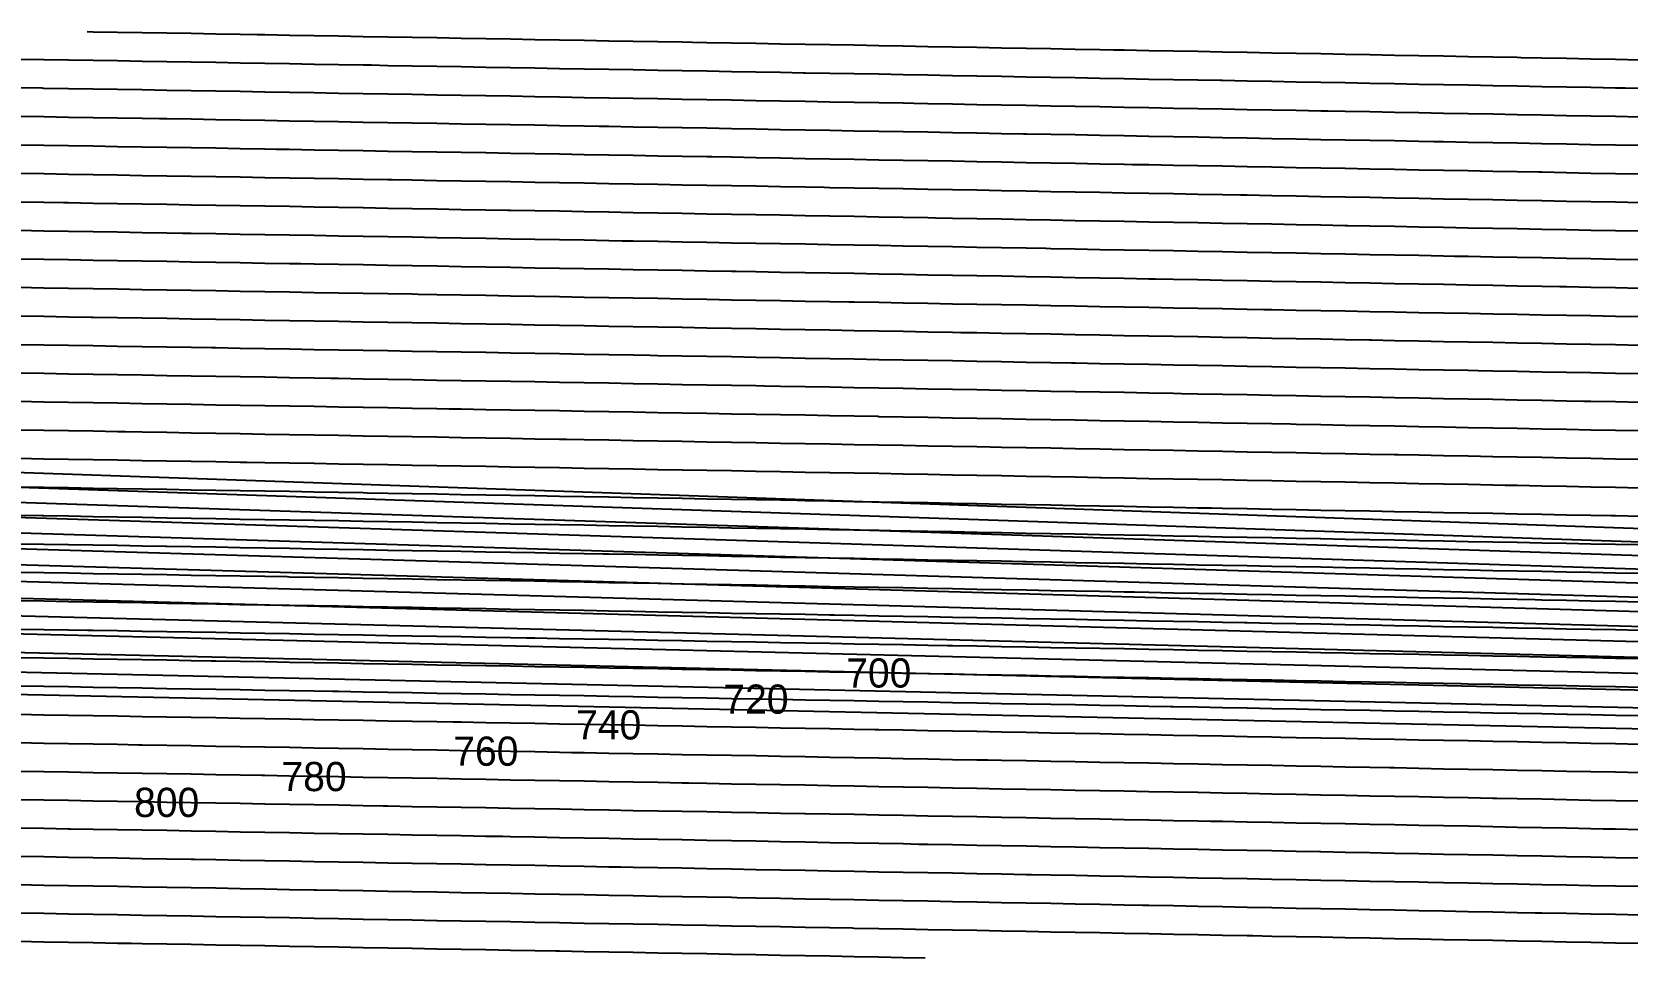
# Model space of a CAD drawing. Header units: metres. Extents: x 3386 to 5486, y 31 to 113.
# Drawn here: x 3944.5 to 4081, y 32.7 to 111.9 of the extents above; entities that cross this region are included whole.
import ezdxf
from ezdxf.enums import TextEntityAlignment as Align

# ---------------------------------------------------------------- set-up
doc = ezdxf.new("R2010")
doc.units = ezdxf.units.M
for name, color, linetype in [('Vs_260', 7, 'Continuous'), ('Vs_280', 7, 'Continuous'), ('Vs_300', 7, 'Continuous'), ('Vs_320', 7, 'Continuous'), ('Vs_340', 7, 'Continuous'), ('Vs_360', 7, 'Continuous'), ('Vs_380', 7, 'Continuous'), ('Vs_400', 7, 'Continuous'), ('Vs_420', 7, 'Continuous'), ('Vs_440', 7, 'Continuous'), ('Vs_460', 7, 'Continuous'), ('Vs_480', 7, 'Continuous'), ('Vs_500', 7, 'Continuous'), ('Vs_520', 7, 'Continuous'), ('Vs_540', 7, 'Continuous'), ('Vs_560', 7, 'Continuous'), ('Vs_580', 7, 'Continuous'), ('Vs_600', 7, 'Continuous'), ('Vs_620', 7, 'Continuous'), ('Vs_640', 7, 'Continuous'), ('Vs_660', 7, 'Continuous'), ('Vs_680', 7, 'Continuous'), ('Vs_700', 7, 'Continuous'), ('Vs_720', 7, 'Continuous'), ('Vs_740', 7, 'Continuous'), ('Vs_760', 7, 'Continuous'), ('Vs_780', 7, 'Continuous'), ('Vs_800', 7, 'Continuous'), ('Vs_820', 7, 'Continuous'), ('Vs_840', 7, 'Continuous'), ('Vs_860', 7, 'Continuous'), ('Vs_880', 7, 'Continuous'), ('Vs_900', 7, 'Continuous'), ('Vs_920', 7, 'Continuous'), ('Vs_940', 7, 'Continuous'), ('Vs_960', 7, 'Continuous')]:
    doc.layers.add(name, color=color, linetype=linetype)

msp = doc.modelspace()

# ---------------------------------------------------------------- linework, layer by layer
at = {"layer": 'Vs_260'}
msp.add_lwpolyline([(4082.06, 109.54), (4079.96, 109.58), (4077.86, 109.62), (4075.76, 109.66), (4073.66, 109.7), (4071.89, 109.74), (4071.56, 109.75), (4069.46, 109.78), (4067.36, 109.82), (4065.26, 109.86), (4063.15, 109.9), (4061.05, 109.94), (4058.95, 109.98), (4056.85, 110.02), (4054.75, 110.06), (4052.65, 110.1), (4050.55, 110.14), (4048.45, 110.18), (4046.35, 110.22), (4044.24, 110.26), (4042.14, 110.3), (4040.04, 110.34), (4037.94, 110.38), (4037.02, 110.39), (4035.84, 110.41), (4033.74, 110.45), (4031.64, 110.49), (4029.54, 110.53), (4027.44, 110.57), (4025.33, 110.61), (4023.23, 110.64), (4021.13, 110.68), (4019.03, 110.72), (4016.93, 110.76), (4014.83, 110.8), (4012.73, 110.83), (4010.63, 110.87), (4008.53, 110.91), (4006.42, 110.95), (4004.32, 110.99), (4002.22, 111.02), (4001, 111.05), (4000.12, 111.06), (3998.02, 111.1), (3995.92, 111.14), (3993.82, 111.17), (3991.72, 111.21), (3989.62, 111.25), (3987.51, 111.28), (3985.41, 111.32), (3983.31, 111.36), (3981.21, 111.39), (3979.11, 111.43), (3977.01, 111.47), (3974.91, 111.51), (3972.81, 111.54), (3970.71, 111.58), (3968.61, 111.61), (3966.5, 111.65), (3964.4, 111.69), (3963.74, 111.7), (3962.3, 111.72), (3960.2, 111.76), (3958.1, 111.8), (3956, 111.83), (3953.9, 111.87), (3951.8, 111.9), (3949.7, 111.94), (3949.19, 111.95)], dxfattribs=at)
at = {"layer": 'Vs_280'}
msp.add_lwpolyline([(4082.06, 107.1), (4080.79, 107.13), (4079.96, 107.14), (4077.86, 107.18), (4075.76, 107.22), (4073.66, 107.26), (4071.56, 107.3), (4069.46, 107.34), (4067.36, 107.38), (4065.26, 107.42), (4063.15, 107.46), (4061.05, 107.5), (4058.95, 107.54), (4056.85, 107.58), (4054.75, 107.62), (4052.65, 107.66), (4050.55, 107.7), (4048.45, 107.74), (4046.35, 107.78), (4046.21, 107.78), (4044.24, 107.82), (4042.14, 107.85), (4040.04, 107.89), (4037.94, 107.93), (4035.84, 107.97), (4033.74, 108.01), (4031.64, 108.05), (4029.54, 108.09), (4027.44, 108.13), (4025.33, 108.16), (4023.23, 108.2), (4021.13, 108.24), (4019.03, 108.28), (4016.93, 108.32), (4014.83, 108.35), (4012.73, 108.39), (4010.63, 108.43), (4010.5, 108.43), (4008.53, 108.47), (4006.42, 108.51), (4004.32, 108.54), (4002.22, 108.58), (4000.12, 108.62), (3998.02, 108.66), (3995.92, 108.69), (3993.82, 108.73), (3991.72, 108.77), (3989.62, 108.8), (3987.51, 108.84), (3985.41, 108.88), (3983.31, 108.91), (3981.21, 108.95), (3979.11, 108.99), (3977.01, 109.03), (3974.91, 109.06), (3973.54, 109.09), (3972.81, 109.1), (3970.71, 109.13), (3968.61, 109.17), (3966.5, 109.21), (3964.4, 109.24), (3962.3, 109.28), (3960.2, 109.32), (3958.1, 109.35), (3956, 109.39), (3953.9, 109.42), (3951.8, 109.46), (3949.7, 109.5), (3947.59, 109.53), (3945.49, 109.57), (3943.39, 109.6)], dxfattribs=at)
at = {"layer": 'Vs_300'}
msp.add_lwpolyline([(4082.06, 104.66), (4079.96, 104.7), (4077.86, 104.74), (4075.76, 104.78), (4073.66, 104.82), (4071.56, 104.86), (4069.46, 104.9), (4067.36, 104.94), (4065.26, 104.98), (4063.15, 105.02), (4061.05, 105.06), (4058.95, 105.1), (4056.85, 105.14), (4055.35, 105.17), (4054.75, 105.18), (4052.65, 105.22), (4050.55, 105.26), (4048.45, 105.29), (4046.35, 105.33), (4044.24, 105.37), (4042.14, 105.41), (4040.04, 105.45), (4037.94, 105.49), (4035.84, 105.53), (4033.74, 105.57), (4031.64, 105.61), (4029.54, 105.64), (4027.44, 105.68), (4025.33, 105.72), (4023.23, 105.76), (4021.13, 105.8), (4019.94, 105.82), (4019.03, 105.84), (4016.93, 105.87), (4014.83, 105.91), (4012.73, 105.95), (4010.63, 105.99), (4008.53, 106.03), (4006.42, 106.06), (4004.32, 106.1), (4002.22, 106.14), (4000.12, 106.18), (3998.02, 106.21), (3995.92, 106.25), (3993.82, 106.29), (3991.72, 106.32), (3989.62, 106.36), (3987.51, 106.4), (3985.41, 106.44), (3983.31, 106.47), (3983.3, 106.47), (3981.21, 106.51), (3979.11, 106.55), (3977.01, 106.58), (3974.91, 106.62), (3972.81, 106.66), (3970.71, 106.69), (3968.61, 106.73), (3966.5, 106.76), (3964.4, 106.8), (3962.3, 106.84), (3960.2, 106.87), (3958.1, 106.91), (3956, 106.94), (3953.9, 106.98), (3951.8, 107.02), (3949.7, 107.05), (3947.59, 107.09), (3945.49, 107.12), (3945.36, 107.13), (3943.39, 107.16)], dxfattribs=at)
at = {"layer": 'Vs_320'}
msp.add_lwpolyline([(4082.06, 102.22), (4079.96, 102.26), (4077.86, 102.3), (4075.76, 102.34), (4073.66, 102.38), (4071.56, 102.42), (4069.46, 102.46), (4067.36, 102.5), (4065.26, 102.54), (4064.41, 102.55), (4063.15, 102.58), (4061.05, 102.62), (4058.95, 102.66), (4056.85, 102.7), (4054.75, 102.73), (4052.65, 102.77), (4050.55, 102.81), (4048.45, 102.85), (4046.35, 102.89), (4044.24, 102.93), (4042.14, 102.97), (4040.04, 103.01), (4037.94, 103.05), (4035.84, 103.09), (4033.74, 103.13), (4031.64, 103.16), (4029.54, 103.2), (4029.32, 103.21), (4027.44, 103.24), (4025.33, 103.28), (4023.23, 103.32), (4021.13, 103.36), (4019.03, 103.39), (4016.93, 103.43), (4014.83, 103.47), (4012.73, 103.51), (4010.63, 103.55), (4008.53, 103.58), (4006.42, 103.62), (4004.32, 103.66), (4002.22, 103.7), (4000.12, 103.73), (3998.02, 103.77), (3995.92, 103.81), (3993.82, 103.85), (3993.01, 103.86), (3991.72, 103.88), (3989.62, 103.92), (3987.51, 103.96), (3985.41, 103.99), (3983.31, 104.03), (3981.21, 104.07), (3979.11, 104.1), (3977.01, 104.14), (3974.91, 104.18), (3972.81, 104.21), (3970.71, 104.25), (3968.61, 104.29), (3966.5, 104.32), (3964.4, 104.36), (3962.3, 104.39), (3960.2, 104.43), (3958.1, 104.47), (3956, 104.5), (3955.38, 104.51), (3953.9, 104.54), (3951.8, 104.57), (3949.7, 104.61), (3947.59, 104.64), (3945.49, 104.68), (3943.39, 104.72)], dxfattribs=at)
at = {"layer": 'Vs_340'}
msp.add_lwpolyline([(4082.06, 99.77), (4079.96, 99.81), (4077.86, 99.85), (4075.76, 99.89), (4073.66, 99.94), (4073.42, 99.94), (4071.56, 99.98), (4069.46, 100.02), (4067.36, 100.06), (4065.26, 100.09), (4063.15, 100.13), (4061.05, 100.17), (4058.95, 100.21), (4056.85, 100.25), (4054.75, 100.29), (4052.65, 100.33), (4050.55, 100.37), (4048.45, 100.41), (4046.35, 100.45), (4044.24, 100.49), (4042.14, 100.53), (4040.04, 100.57), (4038.64, 100.59), (4037.94, 100.61), (4035.84, 100.64), (4033.74, 100.68), (4031.64, 100.72), (4029.54, 100.76), (4027.44, 100.8), (4025.33, 100.84), (4023.23, 100.88), (4021.13, 100.91), (4019.03, 100.95), (4016.93, 100.99), (4014.83, 101.03), (4012.73, 101.07), (4010.63, 101.1), (4008.53, 101.14), (4006.42, 101.18), (4004.32, 101.22), (4002.66, 101.25), (4002.22, 101.25), (4000.12, 101.29), (3998.02, 101.33), (3995.92, 101.37), (3993.82, 101.4), (3991.72, 101.44), (3989.62, 101.48), (3987.51, 101.51), (3985.41, 101.55), (3983.31, 101.59), (3981.21, 101.62), (3979.11, 101.66), (3977.01, 101.7), (3974.91, 101.73), (3972.81, 101.77), (3970.71, 101.81), (3968.61, 101.84), (3966.5, 101.88), (3965.36, 101.9), (3964.4, 101.92), (3962.3, 101.95), (3960.2, 101.99), (3958.1, 102.02), (3956, 102.06), (3953.9, 102.1), (3951.8, 102.13), (3949.7, 102.17), (3947.59, 102.2), (3945.49, 102.24), (3943.39, 102.27)], dxfattribs=at)
at = {"layer": 'Vs_360'}
msp.add_lwpolyline([(4082.06, 97.33), (4079.96, 97.37), (4077.86, 97.41), (4075.76, 97.45), (4073.66, 97.49), (4071.56, 97.53), (4069.46, 97.57), (4067.36, 97.61), (4065.26, 97.65), (4063.15, 97.69), (4061.05, 97.73), (4058.95, 97.77), (4056.85, 97.81), (4054.75, 97.85), (4052.65, 97.89), (4050.55, 97.93), (4048.45, 97.97), (4047.89, 97.98), (4046.35, 98.01), (4044.24, 98.05), (4042.14, 98.09), (4040.04, 98.13), (4037.94, 98.16), (4035.84, 98.2), (4033.74, 98.24), (4031.64, 98.28), (4029.54, 98.32), (4027.44, 98.36), (4025.33, 98.4), (4023.23, 98.43), (4021.13, 98.47), (4019.03, 98.51), (4016.93, 98.55), (4014.83, 98.59), (4012.73, 98.62), (4012.25, 98.63), (4010.63, 98.66), (4008.53, 98.7), (4006.42, 98.74), (4004.32, 98.78), (4002.22, 98.81), (4000.12, 98.85), (3998.02, 98.89), (3995.92, 98.92), (3993.82, 98.96), (3991.72, 99), (3989.62, 99.04), (3987.51, 99.07), (3985.41, 99.11), (3983.31, 99.15), (3981.21, 99.18), (3979.11, 99.22), (3977.01, 99.26), (3975.3, 99.29), (3974.91, 99.29), (3972.81, 99.33), (3970.71, 99.37), (3968.61, 99.4), (3966.5, 99.44), (3964.4, 99.47), (3962.3, 99.51), (3960.2, 99.55), (3958.1, 99.58), (3956, 99.62), (3953.9, 99.65), (3951.8, 99.69), (3949.7, 99.73), (3947.59, 99.76), (3945.49, 99.8), (3943.39, 99.83)], dxfattribs=at)
at = {"layer": 'Vs_380'}
msp.add_lwpolyline([(4082.06, 94.89), (4079.96, 94.93), (4077.86, 94.97), (4075.76, 95.01), (4073.66, 95.05), (4071.56, 95.09), (4069.46, 95.13), (4067.36, 95.17), (4065.26, 95.21), (4063.15, 95.25), (4061.05, 95.29), (4058.95, 95.33), (4057.07, 95.37), (4056.85, 95.37), (4054.75, 95.41), (4052.65, 95.45), (4050.55, 95.49), (4048.45, 95.53), (4046.35, 95.57), (4044.24, 95.61), (4042.14, 95.65), (4040.04, 95.68), (4037.94, 95.72), (4035.84, 95.76), (4033.74, 95.8), (4031.64, 95.84), (4029.54, 95.88), (4027.44, 95.92), (4025.33, 95.96), (4023.23, 95.99), (4021.77, 96.02), (4021.13, 96.03), (4019.03, 96.07), (4016.93, 96.11), (4014.83, 96.15), (4012.73, 96.18), (4010.63, 96.22), (4008.53, 96.26), (4006.42, 96.3), (4004.32, 96.33), (4002.22, 96.37), (4000.12, 96.41), (3998.02, 96.45), (3995.92, 96.48), (3993.82, 96.52), (3991.72, 96.56), (3989.62, 96.6), (3987.51, 96.63), (3985.41, 96.67), (3985.17, 96.67), (3983.31, 96.71), (3981.21, 96.74), (3979.11, 96.78), (3977.01, 96.82), (3974.91, 96.85), (3972.81, 96.89), (3970.71, 96.93), (3968.61, 96.96), (3966.5, 97), (3964.4, 97.03), (3962.3, 97.07), (3960.2, 97.11), (3958.1, 97.14), (3956, 97.18), (3953.9, 97.21), (3951.8, 97.25), (3949.7, 97.28), (3947.59, 97.32), (3947.18, 97.33), (3945.49, 97.36), (3943.39, 97.39)], dxfattribs=at)
at = {"layer": 'Vs_400'}
msp.add_lwpolyline([(4082.06, 92.45), (4079.96, 92.49), (4077.86, 92.53), (4075.76, 92.57), (4073.66, 92.61), (4071.56, 92.65), (4069.46, 92.69), (4067.36, 92.73), (4066.18, 92.75), (4065.26, 92.77), (4063.15, 92.81), (4061.05, 92.85), (4058.95, 92.89), (4056.85, 92.93), (4054.75, 92.97), (4052.65, 93.01), (4050.55, 93.05), (4048.45, 93.09), (4046.35, 93.13), (4044.24, 93.17), (4042.14, 93.21), (4040.04, 93.24), (4037.94, 93.28), (4035.84, 93.32), (4033.74, 93.36), (4031.64, 93.4), (4031.21, 93.41), (4029.54, 93.44), (4027.44, 93.48), (4025.33, 93.51), (4023.23, 93.55), (4021.13, 93.59), (4019.03, 93.63), (4016.93, 93.67), (4014.83, 93.71), (4012.73, 93.74), (4010.63, 93.78), (4008.53, 93.82), (4006.42, 93.86), (4004.32, 93.89), (4002.22, 93.93), (4000.12, 93.97), (3998.02, 94.01), (3995.92, 94.04), (3994.98, 94.06), (3993.82, 94.08), (3991.72, 94.12), (3989.62, 94.16), (3987.51, 94.19), (3985.41, 94.23), (3983.31, 94.27), (3981.21, 94.3), (3979.11, 94.34), (3977.01, 94.38), (3974.91, 94.41), (3972.81, 94.45), (3970.71, 94.48), (3968.61, 94.52), (3966.5, 94.56), (3964.4, 94.59), (3962.3, 94.63), (3960.2, 94.67), (3958.1, 94.7), (3957.36, 94.71), (3956, 94.74), (3953.9, 94.77), (3951.8, 94.81), (3949.7, 94.84), (3947.59, 94.88), (3945.49, 94.91), (3943.39, 94.95)], dxfattribs=at)
at = {"layer": 'Vs_420'}
msp.add_lwpolyline([(4082.06, 90.01), (4079.96, 90.05), (4077.86, 90.09), (4075.76, 90.13), (4075.21, 90.14), (4073.66, 90.17), (4071.56, 90.21), (4069.46, 90.25), (4067.36, 90.29), (4065.26, 90.33), (4063.15, 90.37), (4061.05, 90.41), (4058.95, 90.45), (4056.85, 90.49), (4054.75, 90.53), (4052.65, 90.57), (4050.55, 90.61), (4048.45, 90.65), (4046.35, 90.69), (4044.24, 90.73), (4042.14, 90.76), (4040.58, 90.79), (4040.04, 90.8), (4037.94, 90.84), (4035.84, 90.88), (4033.74, 90.92), (4031.64, 90.96), (4029.54, 91), (4027.44, 91.04), (4025.33, 91.07), (4023.23, 91.11), (4021.13, 91.15), (4019.03, 91.19), (4016.93, 91.23), (4014.83, 91.27), (4012.73, 91.3), (4010.63, 91.34), (4008.53, 91.38), (4006.42, 91.42), (4004.72, 91.45), (4004.32, 91.45), (4002.22, 91.49), (4000.12, 91.53), (3998.02, 91.57), (3995.92, 91.6), (3993.82, 91.64), (3991.72, 91.68), (3989.62, 91.72), (3987.51, 91.75), (3985.41, 91.79), (3983.31, 91.83), (3981.21, 91.86), (3979.11, 91.9), (3977.01, 91.94), (3974.91, 91.97), (3972.81, 92.01), (3970.71, 92.04), (3968.61, 92.08), (3967.47, 92.1), (3966.5, 92.12), (3964.4, 92.15), (3962.3, 92.19), (3960.2, 92.23), (3958.1, 92.26), (3956, 92.3), (3953.9, 92.33), (3951.8, 92.37), (3949.7, 92.4), (3947.59, 92.44), (3945.49, 92.47), (3943.39, 92.51)], dxfattribs=at)
at = {"layer": 'Vs_440'}
msp.add_lwpolyline([(4082.06, 87.57), (4079.96, 87.61), (4077.86, 87.65), (4075.76, 87.69), (4073.66, 87.73), (4071.56, 87.77), (4069.46, 87.81), (4067.36, 87.85), (4065.26, 87.89), (4063.15, 87.93), (4061.05, 87.97), (4058.95, 88.01), (4056.85, 88.05), (4054.75, 88.09), (4052.65, 88.13), (4050.55, 88.17), (4049.87, 88.18), (4048.45, 88.21), (4046.35, 88.25), (4044.24, 88.29), (4042.14, 88.33), (4040.04, 88.36), (4037.94, 88.4), (4035.84, 88.44), (4033.74, 88.48), (4031.64, 88.52), (4029.54, 88.56), (4027.44, 88.6), (4025.33, 88.63), (4023.23, 88.67), (4021.13, 88.71), (4019.03, 88.75), (4016.93, 88.79), (4014.83, 88.83), (4014.37, 88.83), (4012.73, 88.86), (4010.63, 88.9), (4008.53, 88.94), (4006.42, 88.98), (4004.32, 89.01), (4002.22, 89.05), (4000.12, 89.09), (3998.02, 89.13), (3995.92, 89.16), (3993.82, 89.2), (3991.72, 89.24), (3989.62, 89.28), (3987.51, 89.31), (3985.41, 89.35), (3983.31, 89.39), (3981.21, 89.42), (3979.11, 89.46), (3977.52, 89.49), (3977.01, 89.5), (3974.91, 89.53), (3972.81, 89.57), (3970.71, 89.61), (3968.61, 89.64), (3966.5, 89.68), (3964.4, 89.71), (3962.3, 89.75), (3960.2, 89.79), (3958.1, 89.82), (3956, 89.86), (3953.9, 89.89), (3951.8, 89.93), (3949.7, 89.96), (3947.59, 90), (3945.49, 90.03), (3943.39, 90.07)], dxfattribs=at)
at = {"layer": 'Vs_460'}
msp.add_lwpolyline([(4082.06, 85.13), (4079.96, 85.17), (4077.86, 85.21), (4075.76, 85.25), (4073.66, 85.29), (4071.56, 85.33), (4069.46, 85.37), (4067.36, 85.41), (4065.26, 85.45), (4063.15, 85.49), (4061.05, 85.53), (4059.08, 85.57), (4058.95, 85.57), (4056.85, 85.61), (4054.75, 85.65), (4052.65, 85.69), (4050.55, 85.73), (4048.45, 85.77), (4046.35, 85.81), (4044.24, 85.85), (4042.14, 85.89), (4040.04, 85.92), (4037.94, 85.96), (4035.84, 86), (4033.74, 86.04), (4031.64, 86.08), (4029.54, 86.12), (4027.44, 86.16), (4025.33, 86.2), (4023.94, 86.22), (4023.23, 86.23), (4021.13, 86.27), (4019.03, 86.31), (4016.93, 86.35), (4014.83, 86.39), (4012.73, 86.42), (4010.63, 86.46), (4008.53, 86.5), (4006.42, 86.54), (4004.32, 86.58), (4002.22, 86.61), (4000.12, 86.65), (3998.02, 86.69), (3995.92, 86.73), (3993.82, 86.76), (3991.72, 86.8), (3989.62, 86.84), (3987.51, 86.87), (3987.48, 86.87), (3985.41, 86.91), (3983.31, 86.95), (3981.21, 86.98), (3979.11, 87.02), (3977.01, 87.06), (3974.91, 87.09), (3972.81, 87.13), (3970.71, 87.17), (3968.61, 87.2), (3966.5, 87.24), (3964.4, 87.27), (3962.3, 87.31), (3960.2, 87.35), (3958.1, 87.38), (3956, 87.42), (3953.9, 87.45), (3951.8, 87.49), (3949.7, 87.53), (3949.55, 87.53), (3947.59, 87.56), (3945.49, 87.6), (3943.39, 87.63)], dxfattribs=at)
at = {"layer": 'Vs_480'}
msp.add_lwpolyline([(4082.06, 82.69), (4079.96, 82.73), (4077.86, 82.77), (4075.76, 82.81), (4073.66, 82.85), (4071.56, 82.89), (4069.46, 82.93), (4068.22, 82.95), (4067.36, 82.97), (4065.26, 83.01), (4063.15, 83.05), (4061.05, 83.09), (4058.95, 83.13), (4056.85, 83.17), (4054.75, 83.21), (4052.65, 83.25), (4050.55, 83.29), (4048.45, 83.33), (4046.35, 83.37), (4044.24, 83.41), (4042.14, 83.45), (4040.04, 83.49), (4037.94, 83.52), (4035.84, 83.56), (4033.74, 83.6), (4033.43, 83.61), (4031.64, 83.64), (4029.54, 83.68), (4027.44, 83.72), (4025.33, 83.76), (4023.23, 83.8), (4021.13, 83.83), (4019.03, 83.87), (4016.93, 83.91), (4014.83, 83.95), (4012.73, 83.99), (4010.63, 84.02), (4008.53, 84.06), (4006.42, 84.1), (4004.32, 84.14), (4002.22, 84.17), (4000.12, 84.21), (3998.02, 84.25), (3997.36, 84.26), (3995.92, 84.29), (3993.82, 84.32), (3991.72, 84.36), (3989.62, 84.4), (3987.51, 84.44), (3985.41, 84.47), (3983.31, 84.51), (3981.21, 84.55), (3979.11, 84.58), (3977.01, 84.62), (3974.91, 84.66), (3972.81, 84.69), (3970.71, 84.73), (3968.61, 84.76), (3966.5, 84.8), (3964.4, 84.84), (3962.3, 84.87), (3960.2, 84.91), (3959.85, 84.91), (3958.1, 84.94), (3956, 84.98), (3953.9, 85.02), (3951.8, 85.05), (3949.7, 85.09), (3947.59, 85.12), (3945.49, 85.16), (3943.39, 85.19)], dxfattribs=at)
at = {"layer": 'Vs_500'}
msp.add_lwpolyline([(4082.06, 80.25), (4079.96, 80.29), (4077.86, 80.33), (4077.27, 80.34), (4075.76, 80.37), (4073.66, 80.41), (4071.56, 80.45), (4069.46, 80.49), (4067.36, 80.53), (4065.26, 80.57), (4063.15, 80.61), (4061.05, 80.65), (4058.95, 80.69), (4056.85, 80.73), (4054.75, 80.77), (4052.65, 80.81), (4050.55, 80.85), (4048.45, 80.89), (4046.35, 80.93), (4044.24, 80.97), (4042.83, 80.99), (4042.14, 81.01), (4040.04, 81.05), (4037.94, 81.09), (4035.84, 81.12), (4033.74, 81.16), (4031.64, 81.2), (4029.54, 81.24), (4027.44, 81.28), (4025.33, 81.32), (4023.23, 81.36), (4021.13, 81.4), (4019.03, 81.43), (4016.93, 81.47), (4014.83, 81.51), (4012.73, 81.55), (4010.63, 81.59), (4008.53, 81.62), (4007.15, 81.65), (4006.42, 81.66), (4004.32, 81.7), (4002.22, 81.74), (4000.12, 81.77), (3998.02, 81.81), (3995.92, 81.85), (3993.82, 81.89), (3991.72, 81.92), (3989.62, 81.96), (3987.51, 82), (3985.41, 82.03), (3983.31, 82.07), (3981.21, 82.11), (3979.11, 82.14), (3977.01, 82.18), (3974.91, 82.22), (3972.81, 82.25), (3970.71, 82.29), (3970.06, 82.3), (3968.61, 82.33), (3966.5, 82.36), (3964.4, 82.4), (3962.3, 82.43), (3960.2, 82.47), (3958.1, 82.51), (3956, 82.54), (3953.9, 82.58), (3951.8, 82.61), (3949.7, 82.65), (3947.59, 82.68), (3945.49, 82.72), (3943.39, 82.76)], dxfattribs=at)
at = {"layer": 'Vs_520'}
msp.add_lwpolyline([(4082.06, 77.81), (4079.96, 77.85), (4077.86, 77.89), (4075.76, 77.93), (4073.66, 77.97), (4071.56, 78.01), (4069.46, 78.05), (4067.36, 78.09), (4065.26, 78.13), (4063.15, 78.17), (4061.05, 78.21), (4058.95, 78.25), (4056.85, 78.29), (4054.75, 78.33), (4052.65, 78.37), (4052.15, 78.38), (4050.55, 78.41), (4048.45, 78.45), (4046.35, 78.49), (4044.24, 78.53), (4042.14, 78.57), (4040.04, 78.61), (4037.94, 78.65), (4035.84, 78.69), (4033.74, 78.73), (4031.64, 78.76), (4029.54, 78.8), (4027.44, 78.84), (4025.33, 78.88), (4023.23, 78.92), (4021.13, 78.96), (4019.03, 79), (4016.93, 79.03), (4016.85, 79.04), (4014.83, 79.07), (4012.73, 79.11), (4010.63, 79.15), (4008.53, 79.19), (4006.42, 79.22), (4004.32, 79.26), (4002.22, 79.3), (4000.12, 79.34), (3998.02, 79.37), (3995.92, 79.41), (3993.82, 79.45), (3991.72, 79.49), (3989.62, 79.52), (3987.51, 79.56), (3985.41, 79.6), (3983.31, 79.63), (3981.21, 79.67), (3980.18, 79.69), (3979.11, 79.71), (3977.01, 79.74), (3974.91, 79.78), (3972.81, 79.82), (3970.71, 79.85), (3968.61, 79.89), (3966.5, 79.93), (3964.4, 79.96), (3962.3, 80), (3960.2, 80.03), (3958.1, 80.07), (3956, 80.11), (3953.9, 80.14), (3951.8, 80.18), (3949.7, 80.21), (3947.59, 80.25), (3945.49, 80.28), (3943.39, 80.32)], dxfattribs=at)
at = {"layer": 'Vs_540'}
msp.add_lwpolyline([(4082.06, 75.37), (4079.96, 75.41), (4077.86, 75.45), (4075.76, 75.49), (4073.66, 75.53), (4071.56, 75.57), (4069.46, 75.61), (4067.36, 75.65), (4065.26, 75.69), (4063.15, 75.73), (4061.38, 75.77), (4061.05, 75.78), (4058.95, 75.81), (4056.85, 75.85), (4054.75, 75.89), (4052.65, 75.93), (4050.55, 75.97), (4048.45, 76.01), (4046.35, 76.05), (4044.24, 76.09), (4042.14, 76.13), (4040.04, 76.17), (4037.94, 76.21), (4035.84, 76.25), (4033.74, 76.29), (4031.64, 76.33), (4029.54, 76.37), (4027.44, 76.4), (4026.46, 76.42), (4025.33, 76.44), (4023.23, 76.48), (4021.13, 76.52), (4019.03, 76.56), (4016.93, 76.6), (4014.83, 76.63), (4012.73, 76.67), (4010.63, 76.71), (4008.53, 76.75), (4006.42, 76.79), (4004.32, 76.82), (4002.22, 76.86), (4000.12, 76.9), (3998.02, 76.94), (3995.92, 76.97), (3993.82, 77.01), (3991.72, 77.05), (3990.21, 77.08), (3989.62, 77.09), (3987.51, 77.12), (3985.41, 77.16), (3983.31, 77.2), (3981.21, 77.23), (3979.11, 77.27), (3977.01, 77.31), (3974.91, 77.34), (3972.81, 77.38), (3970.71, 77.42), (3968.61, 77.45), (3966.5, 77.49), (3964.4, 77.52), (3962.3, 77.56), (3960.2, 77.6), (3958.1, 77.63), (3956, 77.67), (3953.9, 77.7), (3952.47, 77.73), (3951.8, 77.74), (3949.7, 77.78), (3947.59, 77.81), (3945.49, 77.85), (3943.39, 77.88)], dxfattribs=at)
at = {"layer": 'Vs_560'}
msp.add_lwpolyline([(4082.06, 72.93), (4079.96, 72.97), (4077.86, 73.01), (4075.76, 73.05), (4073.66, 73.1), (4071.56, 73.14), (4070.52, 73.16), (4069.46, 73.18), (4067.36, 73.22), (4065.26, 73.26), (4063.15, 73.3), (4061.05, 73.34), (4058.95, 73.38), (4056.85, 73.42), (4054.75, 73.46), (4052.65, 73.5), (4050.55, 73.54), (4048.45, 73.58), (4046.35, 73.62), (4044.24, 73.65), (4042.14, 73.69), (4040.04, 73.73), (4037.94, 73.77), (4035.97, 73.81), (4035.84, 73.81), (4033.74, 73.85), (4031.64, 73.89), (4029.54, 73.93), (4027.44, 73.97), (4025.33, 74.01), (4023.23, 74.04), (4021.13, 74.08), (4019.03, 74.12), (4016.93, 74.16), (4014.83, 74.2), (4012.73, 74.24), (4010.63, 74.27), (4008.53, 74.31), (4006.42, 74.35), (4004.32, 74.39), (4002.22, 74.42), (4000.13, 74.46), (4000.12, 74.46), (3998.02, 74.5), (3995.92, 74.54), (3993.82, 74.57), (3991.72, 74.61), (3989.62, 74.65), (3987.51, 74.69), (3985.41, 74.72), (3983.31, 74.76), (3981.21, 74.8), (3979.11, 74.83), (3977.01, 74.87), (3974.91, 74.91), (3972.81, 74.94), (3970.71, 74.98), (3968.61, 75.02), (3966.5, 75.05), (3964.4, 75.09), (3962.85, 75.12), (3962.3, 75.12), (3960.2, 75.16), (3958.1, 75.2), (3956, 75.23), (3953.9, 75.27), (3951.8, 75.3), (3949.7, 75.34), (3947.59, 75.38), (3945.49, 75.41), (3943.39, 75.45)], dxfattribs=at)
at = {"layer": 'Vs_580'}
msp.add_lwpolyline([(4082.06, 70.49), (4079.96, 70.54), (4079.58, 70.54), (4077.86, 70.58), (4075.76, 70.62), (4073.66, 70.66), (4071.56, 70.7), (4069.46, 70.74), (4067.36, 70.78), (4065.26, 70.82), (4063.15, 70.86), (4061.05, 70.9), (4058.95, 70.94), (4056.85, 70.98), (4054.75, 71.02), (4052.65, 71.06), (4050.55, 71.1), (4048.45, 71.14), (4046.35, 71.18), (4045.38, 71.2), (4044.24, 71.22), (4042.14, 71.26), (4040.04, 71.3), (4037.94, 71.34), (4035.84, 71.37), (4033.74, 71.41), (4031.64, 71.45), (4029.54, 71.49), (4027.44, 71.53), (4025.33, 71.57), (4023.23, 71.61), (4021.13, 71.65), (4019.03, 71.68), (4016.93, 71.72), (4014.83, 71.76), (4012.73, 71.8), (4010.63, 71.84), (4009.96, 71.85), (4008.53, 71.88), (4006.42, 71.91), (4004.32, 71.95), (4002.22, 71.99), (4000.12, 72.03), (3998.02, 72.06), (3995.92, 72.1), (3993.82, 72.14), (3991.72, 72.18), (3989.62, 72.21), (3987.51, 72.25), (3985.41, 72.29), (3983.31, 72.32), (3981.21, 72.36), (3979.11, 72.4), (3977.01, 72.43), (3974.91, 72.47), (3973.12, 72.5), (3972.81, 72.51), (3970.71, 72.54), (3968.61, 72.58), (3966.5, 72.62), (3964.4, 72.65), (3962.3, 72.69), (3960.2, 72.73), (3958.1, 72.76), (3956, 72.8), (3953.9, 72.83), (3951.8, 72.87), (3949.7, 72.9), (3947.59, 72.94), (3945.49, 72.98), (3943.39, 73.01)], dxfattribs=at)
at = {"layer": 'Vs_600'}
msp.add_lwpolyline([(4082.06, 68.06), (4079.96, 68.1), (4077.86, 68.14), (4075.76, 68.18), (4073.66, 68.22), (4071.56, 68.26), (4069.46, 68.3), (4067.36, 68.34), (4065.26, 68.38), (4063.15, 68.42), (4061.05, 68.46), (4058.95, 68.5), (4056.85, 68.54), (4054.75, 68.58), (4054.71, 68.58), (4052.65, 68.62), (4050.55, 68.66), (4048.45, 68.7), (4046.35, 68.74), (4044.24, 68.78), (4042.14, 68.82), (4040.04, 68.86), (4037.94, 68.9), (4035.84, 68.94), (4033.74, 68.98), (4031.64, 69.02), (4029.54, 69.05), (4027.44, 69.09), (4025.33, 69.13), (4023.23, 69.17), (4021.13, 69.21), (4019.68, 69.24), (4019.03, 69.25), (4016.93, 69.29), (4014.83, 69.32), (4012.73, 69.36), (4010.63, 69.4), (4008.53, 69.44), (4006.42, 69.48), (4004.32, 69.51), (4002.22, 69.55), (4000.12, 69.59), (3998.02, 69.63), (3995.92, 69.67), (3993.82, 69.7), (3991.72, 69.74), (3989.62, 69.78), (3987.51, 69.81), (3985.41, 69.85), (3983.31, 69.89), (3983.28, 69.89), (3981.21, 69.93), (3979.11, 69.96), (3977.01, 70), (3974.91, 70.04), (3972.81, 70.07), (3970.71, 70.11), (3968.61, 70.15), (3966.5, 70.18), (3964.4, 70.22), (3962.3, 70.25), (3960.2, 70.29), (3958.1, 70.33), (3956, 70.36), (3953.9, 70.4), (3951.8, 70.43), (3949.7, 70.47), (3947.59, 70.51), (3945.49, 70.54), (3945.36, 70.54), (3943.39, 70.58)], dxfattribs=at)
at = {"layer": 'Vs_620'}
msp.add_lwpolyline([(4082.06, 65.62), (4079.96, 65.66), (4077.86, 65.7), (4075.76, 65.74), (4073.66, 65.78), (4071.56, 65.82), (4069.46, 65.86), (4067.36, 65.9), (4065.26, 65.94), (4063.94, 65.97), (4063.15, 65.98), (4061.05, 66.03), (4058.95, 66.07), (4056.85, 66.11), (4054.75, 66.15), (4052.65, 66.19), (4050.55, 66.23), (4048.45, 66.26), (4046.35, 66.3), (4044.24, 66.34), (4042.14, 66.38), (4040.04, 66.42), (4037.94, 66.46), (4035.84, 66.5), (4033.74, 66.54), (4031.64, 66.58), (4029.54, 66.62), (4029.29, 66.62), (4027.44, 66.66), (4025.33, 66.7), (4023.23, 66.73), (4021.13, 66.77), (4019.03, 66.81), (4016.93, 66.85), (4014.83, 66.89), (4012.73, 66.93), (4010.63, 66.97), (4008.53, 67), (4006.42, 67.04), (4004.32, 67.08), (4002.22, 67.12), (4000.12, 67.16), (3998.02, 67.19), (3995.92, 67.23), (3993.82, 67.27), (3993.34, 67.28), (3991.72, 67.31), (3989.62, 67.34), (3987.51, 67.38), (3985.41, 67.42), (3983.31, 67.45), (3981.21, 67.49), (3979.11, 67.53), (3977.01, 67.56), (3974.91, 67.6), (3972.81, 67.64), (3970.71, 67.67), (3968.61, 67.71), (3966.5, 67.75), (3964.4, 67.78), (3962.3, 67.82), (3960.2, 67.86), (3958.1, 67.89), (3956, 67.93), (3955.9, 67.93), (3953.9, 67.96), (3951.8, 68), (3949.7, 68.04), (3947.59, 68.07), (3945.49, 68.11), (3943.39, 68.14)], dxfattribs=at)
at = {"layer": 'Vs_640'}
msp.add_lwpolyline([(4082.06, 63.18), (4079.96, 63.22), (4077.86, 63.26), (4075.76, 63.3), (4073.66, 63.35), (4073.08, 63.36), (4071.56, 63.39), (4069.46, 63.43), (4067.36, 63.47), (4065.26, 63.51), (4063.15, 63.55), (4061.05, 63.59), (4058.95, 63.63), (4056.85, 63.67), (4054.75, 63.71), (4052.65, 63.75), (4050.55, 63.79), (4048.45, 63.83), (4046.35, 63.87), (4044.24, 63.91), (4042.14, 63.95), (4040.04, 63.99), (4038.81, 64.01), (4037.94, 64.03), (4035.84, 64.07), (4033.74, 64.1), (4031.64, 64.14), (4029.54, 64.18), (4027.44, 64.22), (4025.33, 64.26), (4023.23, 64.3), (4021.13, 64.34), (4019.03, 64.38), (4016.93, 64.42), (4014.83, 64.45), (4012.73, 64.49), (4010.63, 64.53), (4008.53, 64.57), (4006.42, 64.61), (4004.32, 64.64), (4003.28, 64.66), (4002.22, 64.68), (4000.12, 64.72), (3998.02, 64.76), (3995.92, 64.8), (3993.82, 64.83), (3991.72, 64.87), (3989.62, 64.91), (3987.51, 64.95), (3985.41, 64.98), (3983.31, 65.02), (3981.21, 65.06), (3979.11, 65.09), (3977.01, 65.13), (3974.91, 65.17), (3972.81, 65.2), (3970.71, 65.24), (3968.61, 65.28), (3966.5, 65.31), (3966.31, 65.32), (3964.4, 65.35), (3962.3, 65.39), (3960.2, 65.42), (3958.1, 65.46), (3956, 65.49), (3953.9, 65.53), (3951.8, 65.57), (3949.7, 65.6), (3947.59, 65.64), (3945.49, 65.67), (3943.39, 65.71)], dxfattribs=at)
at = {"layer": 'Vs_660'}
msp.add_lwpolyline([(4082.06, 60.74), (4079.96, 60.79), (4077.86, 60.83), (4075.76, 60.87), (4073.66, 60.91), (4071.56, 60.95), (4069.46, 60.99), (4067.36, 61.03), (4065.26, 61.07), (4063.15, 61.11), (4061.05, 61.15), (4058.95, 61.19), (4056.85, 61.23), (4054.75, 61.27), (4052.65, 61.31), (4050.55, 61.35), (4048.45, 61.39), (4048.22, 61.4), (4046.35, 61.43), (4044.24, 61.47), (4042.14, 61.51), (4040.04, 61.55), (4037.94, 61.59), (4035.84, 61.63), (4033.74, 61.67), (4031.64, 61.71), (4029.54, 61.75), (4027.44, 61.79), (4025.33, 61.83), (4023.23, 61.86), (4021.13, 61.9), (4019.03, 61.94), (4016.93, 61.98), (4014.83, 62.02), (4013.11, 62.05), (4012.73, 62.06), (4010.63, 62.1), (4008.53, 62.13), (4006.42, 62.17), (4004.32, 62.21), (4002.22, 62.25), (4000.12, 62.29), (3998.02, 62.32), (3995.92, 62.36), (3993.82, 62.4), (3991.72, 62.44), (3989.62, 62.47), (3987.51, 62.51), (3985.41, 62.55), (3983.31, 62.59), (3981.21, 62.62), (3979.11, 62.66), (3977.01, 62.7), (3976.61, 62.7), (3974.91, 62.73), (3972.81, 62.77), (3970.71, 62.81), (3968.61, 62.84), (3966.5, 62.88), (3964.4, 62.92), (3962.3, 62.95), (3960.2, 62.99), (3958.1, 63.02), (3956, 63.06), (3953.9, 63.1), (3951.8, 63.13), (3949.7, 63.17), (3947.59, 63.2), (3945.49, 63.24), (3943.39, 63.28)], dxfattribs=at)
at = {"layer": 'Vs_680'}
msp.add_lwpolyline([(4082.06, 58.31), (4079.96, 58.35), (4077.86, 58.39), (4075.76, 58.43), (4073.66, 58.47), (4071.56, 58.51), (4069.46, 58.55), (4067.36, 58.59), (4065.26, 58.64), (4063.15, 58.68), (4061.05, 58.72), (4058.95, 58.76), (4057.54, 58.78), (4056.85, 58.8), (4054.75, 58.84), (4052.65, 58.88), (4050.55, 58.92), (4048.45, 58.96), (4046.35, 59), (4044.24, 59.04), (4042.14, 59.08), (4040.04, 59.12), (4037.94, 59.16), (4035.84, 59.19), (4033.74, 59.23), (4031.64, 59.27), (4029.54, 59.31), (4027.44, 59.35), (4025.33, 59.39), (4023.23, 59.43), (4022.82, 59.44), (4021.13, 59.47), (4019.03, 59.51), (4016.93, 59.55), (4014.83, 59.58), (4012.73, 59.62), (4010.63, 59.66), (4008.53, 59.7), (4006.42, 59.74), (4004.32, 59.78), (4002.22, 59.81), (4000.12, 59.85), (3998.02, 59.89), (3995.92, 59.93), (3993.82, 59.96), (3991.72, 60), (3989.62, 60.04), (3987.51, 60.08), (3986.78, 60.09), (3985.41, 60.11), (3983.31, 60.15), (3981.21, 60.19), (3979.11, 60.23), (3977.01, 60.26), (3974.91, 60.3), (3972.81, 60.34), (3970.71, 60.37), (3968.61, 60.41), (3966.5, 60.45), (3964.4, 60.48), (3962.3, 60.52), (3960.2, 60.56), (3958.1, 60.59), (3956, 60.63), (3953.9, 60.66), (3951.8, 60.7), (3949.7, 60.74), (3949.25, 60.74), (3947.59, 60.77), (3945.49, 60.81), (3943.39, 60.84)], dxfattribs=at)
at = {"layer": 'Vs_700'}
for points in [[(3386.6, 93.52), (4884.3, 41.73)], [(4082.06, 55.87), (4079.96, 55.91), (4077.86, 55.95), (4075.76, 56), (4073.66, 56.04), (4071.56, 56.08), (4069.46, 56.12), (4067.36, 56.16), (4066.75, 56.17), (4065.26, 56.2), (4063.15, 56.24), (4061.05, 56.28), (4058.95, 56.32), (4056.85, 56.36), (4054.75, 56.4), (4052.65, 56.44), (4050.55, 56.48), (4048.45, 56.52), (4046.35, 56.56), (4044.24, 56.6), (4042.14, 56.64), (4040.04, 56.68), (4037.94, 56.72), (4035.84, 56.76), (4033.74, 56.8), (4032.43, 56.82), (4031.64, 56.84), (4029.54, 56.88), (4027.44, 56.92), (4025.33, 56.96), (4023.23, 57), (4021.13, 57.03), (4019.03, 57.07), (4016.93, 57.11), (4014.83, 57.15), (4012.73, 57.19), (4010.63, 57.23), (4008.53, 57.27), (4006.42, 57.3), (4004.32, 57.34), (4002.22, 57.38), (4000.12, 57.42), (3998.02, 57.46), (3996.84, 57.48), (3995.92, 57.49), (3993.82, 57.53), (3991.72, 57.57), (3989.62, 57.61), (3987.51, 57.64), (3985.41, 57.68), (3983.31, 57.72), (3981.21, 57.76), (3979.11, 57.79), (3977.01, 57.83), (3974.91, 57.87), (3972.81, 57.9), (3970.71, 57.94), (3968.61, 57.98), (3966.5, 58.01), (3964.4, 58.05), (3962.3, 58.09), (3960.2, 58.12), (3959.8, 58.13), (3958.1, 58.16), (3956, 58.2), (3953.9, 58.23), (3951.8, 58.27), (3949.7, 58.3), (3947.59, 58.34), (3945.49, 58.38), (3943.39, 58.41)]]:
    msp.add_lwpolyline(points, dxfattribs=at)
at = {"layer": 'Vs_720'}
for points in [[(3386.6, 91.76), (4891.05, 41.06)], [(4082.06, 53.44), (4079.96, 53.48), (4077.86, 53.52), (4075.88, 53.56), (4075.76, 53.56), (4073.66, 53.6), (4071.56, 53.64), (4069.46, 53.68), (4067.36, 53.72), (4065.26, 53.76), (4063.15, 53.81), (4061.05, 53.85), (4058.95, 53.89), (4056.85, 53.93), (4054.75, 53.97), (4052.65, 54.01), (4050.55, 54.05), (4048.45, 54.09), (4046.35, 54.13), (4044.24, 54.17), (4042.14, 54.21), (4041.93, 54.21), (4040.04, 54.25), (4037.94, 54.29), (4035.84, 54.33), (4033.74, 54.37), (4031.64, 54.4), (4029.54, 54.44), (4027.44, 54.48), (4025.33, 54.52), (4023.23, 54.56), (4021.13, 54.6), (4019.03, 54.64), (4016.93, 54.68), (4014.83, 54.72), (4012.73, 54.76), (4010.63, 54.79), (4008.53, 54.83), (4006.77, 54.86), (4006.42, 54.87), (4004.32, 54.91), (4002.22, 54.95), (4000.12, 54.99), (3998.02, 55.02), (3995.92, 55.06), (3993.82, 55.1), (3991.72, 55.14), (3989.62, 55.17), (3987.51, 55.21), (3985.41, 55.25), (3983.31, 55.29), (3981.21, 55.32), (3979.11, 55.36), (3977.01, 55.4), (3974.91, 55.44), (3972.81, 55.47), (3970.71, 55.51), (3970.22, 55.52), (3968.61, 55.55), (3966.5, 55.58), (3964.4, 55.62), (3962.3, 55.66), (3960.2, 55.69), (3958.1, 55.73), (3956, 55.76), (3953.9, 55.8), (3951.8, 55.84), (3949.7, 55.87), (3947.59, 55.91), (3945.49, 55.94), (3943.39, 55.98)]]:
    msp.add_lwpolyline(points, dxfattribs=at)
at = {"layer": 'Vs_740'}
for points in [[(3386.6, 89.98), (4897.83, 40.41)], [(4082.06, 51), (4079.96, 51.04), (4077.86, 51.08), (4075.76, 51.12), (4073.66, 51.17), (4071.56, 51.21), (4069.46, 51.25), (4067.36, 51.29), (4065.26, 51.33), (4063.15, 51.37), (4061.05, 51.41), (4058.95, 51.45), (4056.85, 51.49), (4054.75, 51.53), (4052.65, 51.57), (4051.32, 51.6), (4050.55, 51.61), (4048.45, 51.65), (4046.35, 51.69), (4044.24, 51.73), (4042.14, 51.77), (4040.04, 51.81), (4037.94, 51.85), (4035.84, 51.89), (4033.74, 51.93), (4031.64, 51.97), (4029.54, 52.01), (4027.44, 52.05), (4025.33, 52.09), (4023.23, 52.13), (4021.13, 52.17), (4019.03, 52.21), (4016.93, 52.24), (4016.58, 52.25), (4014.83, 52.28), (4012.73, 52.32), (4010.63, 52.36), (4008.53, 52.4), (4006.42, 52.44), (4004.32, 52.48), (4002.22, 52.51), (4000.12, 52.55), (3998.02, 52.59), (3995.92, 52.63), (3993.82, 52.67), (3991.72, 52.7), (3989.62, 52.74), (3987.51, 52.78), (3985.41, 52.82), (3983.31, 52.85), (3981.21, 52.89), (3980.5, 52.9), (3979.11, 52.93), (3977.01, 52.97), (3974.91, 53), (3972.81, 53.04), (3970.71, 53.08), (3968.61, 53.11), (3966.5, 53.15), (3964.4, 53.19), (3962.3, 53.22), (3960.2, 53.26), (3958.1, 53.3), (3956, 53.33), (3953.9, 53.37), (3951.8, 53.41), (3949.7, 53.44), (3947.59, 53.48), (3945.49, 53.51), (3943.39, 53.55)]]:
    msp.add_lwpolyline(points, dxfattribs=at)
at = {"layer": 'Vs_760'}
for points in [[(3386.6, 88.18), (4904.66, 39.78)], [(4082.06, 48.57), (4079.96, 48.61), (4077.86, 48.65), (4075.76, 48.69), (4073.66, 48.73), (4071.56, 48.77), (4069.46, 48.81), (4067.36, 48.85), (4065.26, 48.89), (4063.15, 48.94), (4061.05, 48.98), (4060.62, 48.98), (4058.95, 49.02), (4056.85, 49.06), (4054.75, 49.1), (4052.65, 49.14), (4050.55, 49.18), (4048.45, 49.22), (4046.35, 49.26), (4044.24, 49.3), (4042.14, 49.34), (4040.04, 49.38), (4037.94, 49.42), (4035.84, 49.46), (4033.74, 49.5), (4031.64, 49.54), (4029.54, 49.58), (4027.44, 49.62), (4026.27, 49.64), (4025.33, 49.66), (4023.23, 49.69), (4021.13, 49.73), (4019.03, 49.77), (4016.93, 49.81), (4014.83, 49.85), (4012.73, 49.89), (4010.63, 49.93), (4008.53, 49.97), (4006.42, 50.01), (4004.32, 50.04), (4002.22, 50.08), (4000.12, 50.12), (3998.02, 50.16), (3995.92, 50.2), (3993.82, 50.23), (3991.72, 50.27), (3990.65, 50.29), (3989.62, 50.31), (3987.51, 50.35), (3985.41, 50.39), (3983.31, 50.42), (3981.21, 50.46), (3979.11, 50.5), (3977.01, 50.54), (3974.91, 50.57), (3972.81, 50.61), (3970.71, 50.65), (3968.61, 50.68), (3966.5, 50.72), (3964.4, 50.76), (3962.3, 50.79), (3960.2, 50.83), (3958.1, 50.87), (3956, 50.9), (3953.9, 50.94), (3953.6, 50.94), (3951.8, 50.98), (3949.7, 51.01), (3947.59, 51.05), (3945.49, 51.08), (3943.39, 51.12)]]:
    msp.add_lwpolyline(points, dxfattribs=at)
at = {"layer": 'Vs_780'}
for points in [[(3386.6, 86.31), (4911.55, 39.17)], [(4082.06, 46.13), (4079.96, 46.17), (4077.86, 46.21), (4075.76, 46.26), (4073.66, 46.3), (4071.56, 46.34), (4069.81, 46.37), (4069.46, 46.38), (4067.36, 46.42), (4065.26, 46.46), (4063.15, 46.5), (4061.05, 46.54), (4058.95, 46.58), (4056.85, 46.62), (4054.75, 46.66), (4052.65, 46.7), (4050.55, 46.75), (4048.45, 46.79), (4046.35, 46.83), (4044.24, 46.87), (4042.14, 46.91), (4040.04, 46.95), (4037.94, 46.99), (4035.85, 47.03), (4035.84, 47.03), (4033.74, 47.06), (4031.64, 47.1), (4029.54, 47.14), (4027.44, 47.18), (4025.33, 47.22), (4023.23, 47.26), (4021.13, 47.3), (4019.03, 47.34), (4016.93, 47.38), (4014.83, 47.42), (4012.73, 47.46), (4010.63, 47.5), (4008.53, 47.53), (4006.42, 47.57), (4004.32, 47.61), (4002.22, 47.65), (4000.67, 47.68), (4000.12, 47.69), (3998.02, 47.73), (3995.92, 47.76), (3993.82, 47.8), (3991.72, 47.84), (3989.62, 47.88), (3987.51, 47.92), (3985.41, 47.95), (3983.31, 47.99), (3981.21, 48.03), (3979.11, 48.07), (3977.01, 48.1), (3974.91, 48.14), (3972.81, 48.18), (3970.71, 48.22), (3968.61, 48.25), (3966.5, 48.29), (3964.4, 48.33), (3964.13, 48.33), (3962.3, 48.36), (3960.2, 48.4), (3958.1, 48.44), (3956, 48.47), (3953.9, 48.51), (3951.8, 48.55), (3949.7, 48.58), (3947.59, 48.62), (3945.49, 48.65), (3943.39, 48.69)]]:
    msp.add_lwpolyline(points, dxfattribs=at)
at = {"layer": 'Vs_800'}
for points in [[(3386.6, 84.42), (4918.53, 38.57)], [(4082.06, 43.7), (4079.96, 43.74), (4078.9, 43.76), (4077.86, 43.78), (4075.76, 43.82), (4073.66, 43.86), (4071.56, 43.9), (4069.46, 43.94), (4067.36, 43.99), (4065.26, 44.03), (4063.15, 44.07), (4061.05, 44.11), (4058.95, 44.15), (4056.85, 44.19), (4054.75, 44.23), (4052.65, 44.27), (4050.55, 44.31), (4048.45, 44.35), (4046.35, 44.39), (4045.32, 44.41), (4044.24, 44.43), (4042.14, 44.47), (4040.04, 44.51), (4037.94, 44.55), (4035.84, 44.59), (4033.74, 44.63), (4031.64, 44.67), (4029.54, 44.71), (4027.44, 44.75), (4025.33, 44.79), (4023.23, 44.83), (4021.13, 44.87), (4019.03, 44.91), (4016.93, 44.95), (4014.83, 44.99), (4012.73, 45.03), (4010.63, 45.06), (4010.57, 45.07), (4008.53, 45.1), (4006.42, 45.14), (4004.32, 45.18), (4002.22, 45.22), (4000.12, 45.26), (3998.02, 45.3), (3995.92, 45.33), (3993.82, 45.37), (3991.72, 45.41), (3989.62, 45.45), (3987.51, 45.49), (3985.41, 45.52), (3983.31, 45.56), (3981.21, 45.6), (3979.11, 45.64), (3977.01, 45.67), (3974.91, 45.71), (3974.51, 45.72), (3972.81, 45.75), (3970.71, 45.79), (3968.61, 45.82), (3966.5, 45.86), (3964.4, 45.9), (3962.3, 45.93), (3960.2, 45.97), (3958.1, 46.01), (3956, 46.04), (3953.9, 46.08), (3951.8, 46.12), (3949.7, 46.15), (3947.59, 46.19), (3945.49, 46.23), (3943.39, 46.26)]]:
    msp.add_lwpolyline(points, dxfattribs=at)
at = {"layer": 'Vs_820'}
for points in [[(3386.6, 82.46), (4925.61, 37.98)], [(4082.06, 41.26), (4079.96, 41.3), (4077.86, 41.35), (4075.76, 41.39), (4073.66, 41.43), (4071.56, 41.47), (4069.46, 41.51), (4067.36, 41.55), (4065.26, 41.59), (4063.15, 41.63), (4061.05, 41.68), (4058.95, 41.72), (4056.85, 41.76), (4054.75, 41.8), (4054.68, 41.8), (4052.65, 41.84), (4050.55, 41.88), (4048.45, 41.92), (4046.35, 41.96), (4044.24, 42), (4042.14, 42.04), (4040.04, 42.08), (4037.94, 42.12), (4035.84, 42.16), (4033.74, 42.2), (4031.64, 42.24), (4029.54, 42.28), (4027.44, 42.32), (4025.33, 42.36), (4023.23, 42.4), (4021.13, 42.44), (4020.34, 42.45), (4019.03, 42.48), (4016.93, 42.52), (4014.83, 42.55), (4012.73, 42.59), (4010.63, 42.63), (4008.53, 42.67), (4006.42, 42.71), (4004.32, 42.75), (4002.22, 42.79), (4000.12, 42.83), (3998.02, 42.86), (3995.92, 42.9), (3993.82, 42.94), (3991.72, 42.98), (3989.62, 43.02), (3987.51, 43.06), (3985.41, 43.09), (3984.75, 43.11), (3983.31, 43.13), (3981.21, 43.17), (3979.11, 43.21), (3977.01, 43.24), (3974.91, 43.28), (3972.81, 43.32), (3970.71, 43.36), (3968.61, 43.39), (3966.5, 43.43), (3964.4, 43.47), (3962.3, 43.5), (3960.2, 43.54), (3958.1, 43.58), (3956, 43.62), (3953.9, 43.65), (3951.8, 43.69), (3949.7, 43.73), (3947.75, 43.76), (3947.59, 43.76), (3945.49, 43.8), (3943.39, 43.83)]]:
    msp.add_lwpolyline(points, dxfattribs=at)
at = {"layer": 'Vs_840'}
for points in [[(3386.6, 80.45), (4932.83, 37.41)], [(4082.06, 38.83), (4079.96, 38.87), (4077.86, 38.91), (4075.76, 38.95), (4073.66, 38.99), (4071.56, 39.04), (4069.46, 39.08), (4067.36, 39.12), (4065.26, 39.16), (4063.93, 39.19), (4063.15, 39.2), (4061.05, 39.24), (4058.95, 39.28), (4056.85, 39.32), (4054.75, 39.36), (4052.65, 39.41), (4050.55, 39.45), (4048.45, 39.49), (4046.35, 39.53), (4044.24, 39.57), (4042.14, 39.61), (4040.04, 39.65), (4037.94, 39.69), (4035.84, 39.73), (4033.74, 39.77), (4031.64, 39.81), (4029.99, 39.84), (4029.54, 39.85), (4027.44, 39.89), (4025.33, 39.93), (4023.23, 39.97), (4021.13, 40.01), (4019.03, 40.05), (4016.93, 40.08), (4014.83, 40.12), (4012.73, 40.16), (4010.63, 40.2), (4008.53, 40.24), (4006.42, 40.28), (4004.32, 40.32), (4002.22, 40.36), (4000.12, 40.4), (3998.02, 40.43), (3995.92, 40.47), (3994.85, 40.49), (3993.82, 40.51), (3991.72, 40.55), (3989.62, 40.59), (3987.51, 40.63), (3985.41, 40.66), (3983.31, 40.7), (3981.21, 40.74), (3979.11, 40.78), (3977.01, 40.82), (3974.91, 40.85), (3972.81, 40.89), (3970.71, 40.93), (3968.61, 40.96), (3966.5, 41), (3964.4, 41.04), (3962.3, 41.08), (3960.2, 41.11), (3958.37, 41.15), (3958.1, 41.15), (3956, 41.19), (3953.9, 41.22), (3951.8, 41.26), (3949.7, 41.3), (3947.59, 41.33), (3945.49, 41.37), (3943.39, 41.41)]]:
    msp.add_lwpolyline(points, dxfattribs=at)
at = {"layer": 'Vs_860'}
for points in [[(3386.6, 78.39), (4940.26, 36.85)], [(4082.06, 36.39), (4079.96, 36.44), (4077.86, 36.48), (4075.76, 36.52), (4073.66, 36.56), (4073.08, 36.57), (4071.56, 36.6), (4069.46, 36.64), (4067.36, 36.69), (4065.26, 36.73), (4063.15, 36.77), (4061.05, 36.81), (4058.95, 36.85), (4056.85, 36.89), (4054.75, 36.93), (4052.65, 36.97), (4050.55, 37.01), (4048.45, 37.05), (4046.35, 37.09), (4044.24, 37.14), (4042.14, 37.18), (4040.04, 37.22), (4039.52, 37.23), (4037.94, 37.26), (4035.84, 37.3), (4033.74, 37.34), (4031.64, 37.38), (4029.54, 37.42), (4027.44, 37.46), (4025.33, 37.5), (4023.23, 37.54), (4021.13, 37.58), (4019.03, 37.61), (4016.93, 37.65), (4014.83, 37.69), (4012.73, 37.73), (4010.63, 37.77), (4008.53, 37.81), (4006.42, 37.85), (4004.81, 37.88), (4004.32, 37.89), (4002.22, 37.93), (4000.12, 37.97), (3998.02, 38), (3995.92, 38.04), (3993.82, 38.08), (3991.72, 38.12), (3989.62, 38.16), (3987.51, 38.2), (3985.41, 38.23), (3983.31, 38.27), (3981.21, 38.31), (3979.11, 38.35), (3977.01, 38.39), (3974.91, 38.42), (3972.81, 38.46), (3970.71, 38.5), (3968.83, 38.53), (3968.61, 38.54), (3966.5, 38.57), (3964.4, 38.61), (3962.3, 38.65), (3960.2, 38.69), (3958.1, 38.72), (3956, 38.76), (3953.9, 38.8), (3951.8, 38.83), (3949.7, 38.87), (3947.59, 38.91), (3945.49, 38.94), (3943.39, 38.98)]]:
    msp.add_lwpolyline(points, dxfattribs=at)
at = {"layer": 'Vs_880'}
for points in [[(3386.6, 76.24), (4947.95, 36.3)], [(4082.06, 33.96), (4079.96, 34), (4077.86, 34.05), (4075.76, 34.09), (4073.66, 34.13), (4071.56, 34.17), (4069.46, 34.21), (4067.36, 34.25), (4065.26, 34.29), (4063.15, 34.34), (4061.05, 34.38), (4058.95, 34.42), (4056.85, 34.46), (4054.75, 34.5), (4052.65, 34.54), (4050.55, 34.58), (4048.94, 34.61), (4048.45, 34.62), (4046.35, 34.66), (4044.24, 34.7), (4042.14, 34.74), (4040.04, 34.78), (4037.94, 34.83), (4035.84, 34.87), (4033.74, 34.91), (4031.64, 34.95), (4029.54, 34.99), (4027.44, 35.03), (4025.33, 35.07), (4023.23, 35.1), (4021.13, 35.14), (4019.03, 35.18), (4016.93, 35.22), (4014.83, 35.26), (4014.65, 35.27), (4012.73, 35.3), (4010.63, 35.34), (4008.53, 35.38), (4006.42, 35.42), (4004.32, 35.46), (4002.22, 35.5), (4000.12, 35.54), (3998.02, 35.58), (3995.92, 35.61), (3993.82, 35.65), (3991.72, 35.69), (3989.62, 35.73), (3987.51, 35.77), (3985.41, 35.81), (3983.31, 35.84), (3981.21, 35.88), (3979.14, 35.92), (3979.11, 35.92), (3977.01, 35.96), (3974.91, 36), (3972.81, 36.03), (3970.71, 36.07), (3968.61, 36.11), (3966.5, 36.15), (3964.4, 36.18), (3962.3, 36.22), (3960.2, 36.26), (3958.1, 36.3), (3956, 36.33), (3953.9, 36.37), (3951.8, 36.41), (3949.7, 36.44), (3947.59, 36.48), (3945.49, 36.52), (3943.39, 36.55)]]:
    msp.add_lwpolyline(points, dxfattribs=at)
at = {"layer": 'Vs_900'}
for points in [[(3386.6, 74.05), (4956.08, 35.76)], [(4020.89, 32.72), (4019.03, 32.75), (4016.93, 32.79), (4014.83, 32.83), (4012.73, 32.87), (4010.63, 32.91), (4008.53, 32.95), (4006.42, 32.99), (4004.32, 33.03), (4002.22, 33.07), (4000.12, 33.11), (3998.02, 33.15), (3995.92, 33.19), (3993.82, 33.22), (3991.72, 33.26), (3989.62, 33.3), (3989.3, 33.31), (3987.51, 33.34), (3985.41, 33.38), (3983.31, 33.42), (3981.21, 33.45), (3979.11, 33.49), (3977.01, 33.53), (3974.91, 33.57), (3972.81, 33.61), (3970.71, 33.64), (3968.61, 33.68), (3966.5, 33.72), (3964.4, 33.76), (3962.3, 33.79), (3960.2, 33.83), (3958.1, 33.87), (3956, 33.91), (3953.9, 33.94), (3952.96, 33.96), (3951.8, 33.98), (3949.7, 34.02), (3947.59, 34.05), (3945.49, 34.09), (3943.39, 34.13)]]:
    msp.add_lwpolyline(points, dxfattribs=at)
at = {"layer": 'Vs_920'}
msp.add_lwpolyline([(3386.6, 71.77), (4964.96, 35.21)], dxfattribs=at)
at = {"layer": 'Vs_940'}
msp.add_lwpolyline([(3386.6, 69.42), (4975.33, 34.54)], dxfattribs=at)
at = {"layer": 'Vs_960'}
msp.add_lwpolyline([(3386.6, 67.02), (4989.58, 33.19)], dxfattribs=at)

# ---------------------------------------------------------------- texts
at = {"layer": 'Vs_700'}
msp.add_text('700', height=2.5, dxfattribs=at).set_placement((4016.93, 57.11), align=Align.MIDDLE_CENTER)
at = {"layer": 'Vs_720'}
msp.add_text('720', height=2.5, dxfattribs=at).set_placement((4006.42, 54.87), align=Align.MIDDLE_CENTER)
at = {"layer": 'Vs_740'}
msp.add_text('740', height=2.5, dxfattribs=at).set_placement((3993.82, 52.67), align=Align.MIDDLE_CENTER)
at = {"layer": 'Vs_760'}
msp.add_text('760', height=2.5, dxfattribs=at).set_placement((3983.31, 50.42), align=Align.MIDDLE_CENTER)
at = {"layer": 'Vs_780'}
msp.add_text('780', height=2.5, dxfattribs=at).set_placement((3968.61, 48.25), align=Align.MIDDLE_CENTER)
at = {"layer": 'Vs_800'}
msp.add_text('800', height=2.5, dxfattribs=at).set_placement((3956, 46.04), align=Align.MIDDLE_CENTER)

doc.saveas('drawing.dxf')
